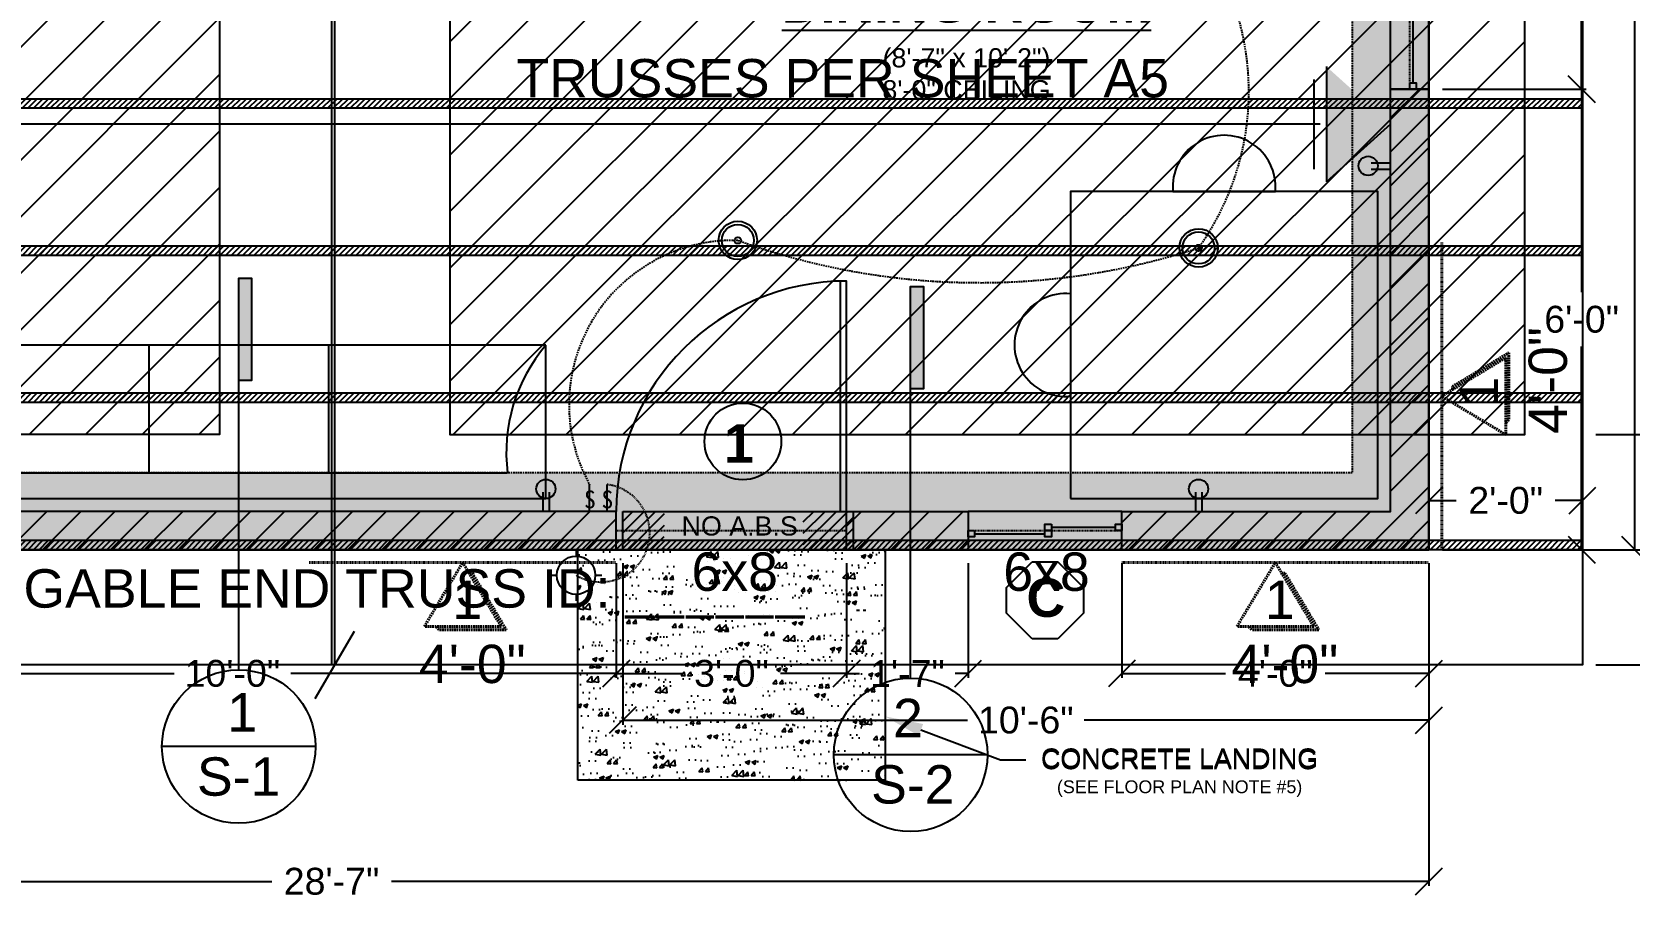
# Model space of a CAD drawing. Header units: inches. Extents: x -350 to 3672, y -1325 to 3943.
# Drawn here: x 132.4 to 382, y -122.1 to 13.4 of the extents above; entities that cross this region are included whole.
import ezdxf
from ezdxf import colors
from ezdxf.entities.mleader import LeaderData, LeaderLine
from ezdxf.math import Vec2, Vec3

# ---------------------------------------------------------------- set-up
doc = ezdxf.new("R2010")
doc.units = ezdxf.units.IN
doc.header["$MEASUREMENT"] = 0
doc.linetypes.add('ACAD_ISO09W100', pattern=[45, 24, -3, 6, -3, 6, -3])
doc.linetypes.add('DASHED2', pattern=[0.375, 0.25, -0.125])
for name, color, linetype in [('Electrical - Components', 40, 'Continuous'), ('F.P. - Dim & Labels', 7, 'Continuous'), ('F.P. - Doors & Window Labels', 1, 'Continuous'), ('F.P. - Doors & Windows', 1, 'Continuous'), ('F.P. Room Labels', 7, 'Continuous'), ('Floor Plan', 4, 'Continuous'), ('Foundation Outline', 9, 'DASHED2'), ('Foundaton - Dim & Labels', 9, 'Continuous'), ('Presentation', 7, 'Continuous'), ('Roof Framing - Dim & Labels', 7, 'Continuous'), ('Roof Overhang', 7, 'DASHED2'), ('Roof Plan', 7, 'Continuous'), ('Trusses', 7, 'Continuous')]:
    doc.layers.add(name, color=color, linetype=linetype)
doc.layers.add('Furniture', color=2, linetype='Continuous', transparency=0.7)
doc.layers.add('SHEAR WALLS', color=7, linetype='DASHED2', lineweight=40)
doc.styles.get("Standard").update_dxf_attribs({"font": 'arial.ttf'})
doc.dimstyles.get("Standard").update_dxf_attribs({"dimscale": 0.7, "dimtxt": 6, "dimasz": 6, "dimexe": 1, "dimexo": 3, "dimgap": 3, "dimtad": 0, "dimtih": 1, "dimtoh": 1, "dimdec": 4, "dimzin": 1, "dimdsep": 46, "dimlunit": 4, "dimtxsty": 'Standard', "dimblk": 'OBLIQUE', "dimcen": 0.09, "dimadec": 0, "dimazin": 0, "dimtfac": 1, "dimtdec": 4, "dimtofl": 0, "dimtmove": 0, "dimatfit": 3, "dimfxl": 1, "dimtolj": 1, "dimtzin": 0, "dimarcsym": 0})

# ---------------------------------------------------------------- blocks, each defined once
blk = doc.blocks.new('_Oblique')
at = {"color": 0, "linetype": 'ByBlock', "lineweight": -2}
blk.add_line((-0.5, -0.5), (0.5, 0.5), dxfattribs=at)
blk = doc.blocks.new('*D21')
at = {"layer": 'Defpoints', "color": 0, "transparency": 16777216}
for p in [(103.7, -67.5), (223.7, -67.5), (223.7, -86.85)]:
    blk.add_point(p, dxfattribs=at)
at = {"layer": 'F.P. - Dim & Labels', "color": 0, "lineweight": -2, "transparency": 16777216}
for p, q in [((103.7, -69.6), (103.7, -87.55)), ((223.7, -69.6), (223.7, -87.55)), ((103.7, -86.85), (154.58, -86.85)), ((223.7, -86.85), (172.82, -86.85))]:
    blk.add_line(p, q, dxfattribs=at)
at = {"layer": 'F.P. - Dim & Labels', "color": 0, "lineweight": -2, "transparency": 16777216, "xscale": 4.199999999999999, "yscale": 4.199999999999999, "zscale": 4.199999999999999, "rotation": 180}
blk.add_blockref('_Oblique', (103.7, -86.85), dxfattribs=at)
at = {"layer": 'F.P. - Dim & Labels', "color": 0, "lineweight": -2, "transparency": 16777216, "xscale": 4.199999999999999, "yscale": 4.199999999999999, "zscale": 4.199999999999999}
blk.add_blockref('_Oblique', (223.7, -86.85), dxfattribs=at)
at = {"layer": 'F.P. - Dim & Labels', "color": 0, "transparency": 16777216, "insert": (163.7, -86.85), "char_height": 4.2, "attachment_point": 5}
blk.add_mtext('\\A1;10\'-0"', dxfattribs=at)
blk = doc.blocks.new('*D22')
at = {"layer": 'Defpoints', "color": 0, "transparency": 16777216}
for p in [(223.7, -67.5), (259.7, -67.5), (259.7, -86.85)]:
    blk.add_point(p, dxfattribs=at)
at = {"layer": 'F.P. - Dim & Labels', "color": 0, "lineweight": -2, "transparency": 16777216}
for p, q in [((223.7, -69.6), (223.7, -87.55)), ((259.7, -69.6), (259.7, -87.55)), ((223.7, -86.85), (234.02, -86.85)), ((259.7, -86.85), (249.38, -86.85))]:
    blk.add_line(p, q, dxfattribs=at)
at = {"layer": 'F.P. - Dim & Labels', "color": 0, "lineweight": -2, "transparency": 16777216, "xscale": 4.199999999999999, "yscale": 4.199999999999999, "zscale": 4.199999999999999, "rotation": 180}
blk.add_blockref('_Oblique', (223.7, -86.85), dxfattribs=at)
at = {"layer": 'F.P. - Dim & Labels', "color": 0, "lineweight": -2, "transparency": 16777216, "xscale": 4.199999999999999, "yscale": 4.199999999999999, "zscale": 4.199999999999999}
blk.add_blockref('_Oblique', (259.7, -86.85), dxfattribs=at)
at = {"layer": 'F.P. - Dim & Labels', "color": 0, "transparency": 16777216, "insert": (241.7, -86.85), "char_height": 4.2, "attachment_point": 5}
blk.add_mtext('\\A1;3\'-0"', dxfattribs=at)
blk = doc.blocks.new('*D23')
at = {"layer": 'Defpoints', "color": 0, "transparency": 16777216}
for p in [(259.7, -67.5), (278.7, -67.5), (278.7, -86.85)]:
    blk.add_point(p, dxfattribs=at)
at = {"layer": 'F.P. - Dim & Labels', "color": 0, "lineweight": -2, "transparency": 16777216}
for p, q in [((259.7, -69.6), (259.7, -87.55)), ((278.7, -69.6), (278.7, -87.55)), ((259.7, -86.85), (261.71, -86.85)), ((278.7, -86.85), (276.68, -86.85))]:
    blk.add_line(p, q, dxfattribs=at)
at = {"layer": 'F.P. - Dim & Labels', "color": 0, "lineweight": -2, "transparency": 16777216, "xscale": 4.199999999999999, "yscale": 4.199999999999999, "zscale": 4.199999999999999, "rotation": 180}
blk.add_blockref('_Oblique', (259.7, -86.85), dxfattribs=at)
at = {"layer": 'F.P. - Dim & Labels', "color": 0, "lineweight": -2, "transparency": 16777216, "xscale": 4.199999999999999, "yscale": 4.199999999999999, "zscale": 4.199999999999999}
blk.add_blockref('_Oblique', (278.7, -86.85), dxfattribs=at)
at = {"layer": 'F.P. - Dim & Labels', "color": 0, "transparency": 16777216, "insert": (269.2, -86.85), "char_height": 4.2, "attachment_point": 5}
blk.add_mtext('\\A1;1\'-7"', dxfattribs=at)
blk = doc.blocks.new('*D24')
at = {"layer": 'Defpoints', "color": 0, "transparency": 16777216}
for p in [(302.7, -67.5), (350.7, -67.5), (350.7, -86.85)]:
    blk.add_point(p, dxfattribs=at)
at = {"layer": 'F.P. - Dim & Labels', "color": 0, "lineweight": -2, "transparency": 16777216}
for p, q in [((302.7, -69.6), (302.7, -87.55)), ((350.7, -69.6), (350.7, -87.55)), ((302.7, -86.85), (318.93, -86.85)), ((350.7, -86.85), (334.47, -86.85))]:
    blk.add_line(p, q, dxfattribs=at)
at = {"layer": 'F.P. - Dim & Labels', "color": 0, "lineweight": -2, "transparency": 16777216, "xscale": 4.199999999999999, "yscale": 4.199999999999999, "zscale": 4.199999999999999, "rotation": 180}
blk.add_blockref('_Oblique', (302.7, -86.85), dxfattribs=at)
at = {"layer": 'F.P. - Dim & Labels', "color": 0, "lineweight": -2, "transparency": 16777216, "xscale": 4.199999999999999, "yscale": 4.199999999999999, "zscale": 4.199999999999999}
blk.add_blockref('_Oblique', (350.7, -86.85), dxfattribs=at)
at = {"layer": 'F.P. - Dim & Labels', "color": 0, "transparency": 16777216, "insert": (326.7, -86.85), "char_height": 4.2, "attachment_point": 5}
blk.add_mtext('\\A1;4\'-0"', dxfattribs=at)
blk = doc.blocks.new('*D27')
at = {"layer": 'Defpoints', "color": 0, "transparency": 16777216}
for p in [(350.7, 52.5), (350.7, 4.5), (374.57, 4.5)]:
    blk.add_point(p, dxfattribs=at)
at = {"layer": 'F.P. - Dim & Labels', "color": 0, "lineweight": -2, "transparency": 16777216}
for p, q in [((352.8, 52.5), (375.27, 52.5)), ((374.57, 52.5), (374.57, 32.74)), ((374.57, 4.5), (374.57, 24.26)), ((352.8, 4.5), (375.27, 4.5))]:
    blk.add_line(p, q, dxfattribs=at)
at = {"layer": 'F.P. - Dim & Labels', "color": 0, "lineweight": -2, "transparency": 16777216, "xscale": 4.199999999999999, "yscale": 4.199999999999999, "zscale": 4.199999999999999}
for p, rotation in [((374.57, 52.5), 90), ((374.57, 4.5), 270)]:
    blk.add_blockref('_Oblique', p, dxfattribs=dict(at, rotation=rotation))
at = {"layer": 'F.P. - Dim & Labels', "color": 0, "transparency": 16777216, "insert": (374.57, 28.5), "char_height": 4.2, "attachment_point": 5}
blk.add_mtext('\\A1;4\'-0"', dxfattribs=at)
blk = doc.blocks.new('*D28')
at = {"layer": 'Defpoints', "color": 0, "transparency": 16777216}
for p in [(350.7, 4.5), (350.7, -67.5), (374.57, -67.5)]:
    blk.add_point(p, dxfattribs=at)
at = {"layer": 'F.P. - Dim & Labels', "color": 0, "lineweight": -2, "transparency": 16777216}
for p, q in [((352.8, 4.5), (375.27, 4.5)), ((374.57, 4.5), (374.57, -27.26)), ((374.57, -67.5), (374.57, -35.74)), ((352.8, -67.5), (375.27, -67.5))]:
    blk.add_line(p, q, dxfattribs=at)
at = {"layer": 'F.P. - Dim & Labels', "color": 0, "lineweight": -2, "transparency": 16777216, "xscale": 4.199999999999999, "yscale": 4.199999999999999, "zscale": 4.199999999999999}
for p, rotation in [((374.57, 4.5), 90), ((374.57, -67.5), 270)]:
    blk.add_blockref('_Oblique', p, dxfattribs=dict(at, rotation=rotation))
at = {"layer": 'F.P. - Dim & Labels', "color": 0, "transparency": 16777216, "insert": (374.57, -31.5), "char_height": 4.2, "attachment_point": 5}
blk.add_mtext('\\A1;6\'-0"', dxfattribs=at)
blk = doc.blocks.new('*D32')
at = {"layer": 'Defpoints', "color": 0, "transparency": 16777216}
for p in [(350.7, -46.79), (374.7, -46.79), (374.7, -59.81)]:
    blk.add_point(p, dxfattribs=at)
at = {"layer": 'Roof Plan', "color": 0, "lineweight": -2, "transparency": 16777216}
for p, q in [((350.7, -48.89), (350.7, -60.51)), ((374.7, -48.89), (374.7, -60.51)), ((350.7, -59.81), (354.98, -59.81)), ((374.7, -59.81), (370.42, -59.81))]:
    blk.add_line(p, q, dxfattribs=at)
at = {"layer": 'Roof Plan', "color": 0, "lineweight": -2, "transparency": 16777216, "xscale": 4.199999999999999, "yscale": 4.199999999999999, "zscale": 4.199999999999999, "rotation": 180}
blk.add_blockref('_Oblique', (350.7, -59.81), dxfattribs=at)
at = {"layer": 'Roof Plan', "color": 0, "lineweight": -2, "transparency": 16777216, "xscale": 4.199999999999999, "yscale": 4.199999999999999, "zscale": 4.199999999999999}
blk.add_blockref('_Oblique', (374.7, -59.81), dxfattribs=at)
at = {"layer": 'Roof Plan', "color": 0, "transparency": 16777216, "insert": (362.7, -59.81), "char_height": 4.2, "attachment_point": 5}
blk.add_mtext('\\A1;2\'-0"', dxfattribs=at)
blk = doc.blocks.new('*D36')
at = {"layer": 'Defpoints', "color": 0, "transparency": 16777216}
for p in [(350.7, 184.5), (350.7, -67.5), (397.64, -67.5)]:
    blk.add_point(p, dxfattribs=at)
at = {"layer": 'F.P. - Dim & Labels', "color": 0, "lineweight": -2, "transparency": 16777216}
for p, q in [((352.8, 184.5), (398.34, 184.5)), ((397.64, 184.5), (397.64, 62.74)), ((397.64, -67.5), (397.64, 54.26)), ((352.8, -67.5), (398.34, -67.5))]:
    blk.add_line(p, q, dxfattribs=at)
at = {"layer": 'F.P. - Dim & Labels', "color": 0, "lineweight": -2, "transparency": 16777216, "xscale": 4.199999999999999, "yscale": 4.199999999999999, "zscale": 4.199999999999999}
for p, rotation in [((397.64, 184.5), 90), ((397.64, -67.5), 270)]:
    blk.add_blockref('_Oblique', p, dxfattribs=dict(at, rotation=rotation))
at = {"layer": 'F.P. - Dim & Labels', "color": 0, "transparency": 16777216, "insert": (397.64, 58.5), "char_height": 4.2, "attachment_point": 5}
blk.add_mtext('\\A1;21\'-0"', dxfattribs=at)
blk = doc.blocks.new('*D42')
at = {"layer": 'Defpoints', "color": 0, "transparency": 16777216}
for p in [(374.7, -49.5), (402.89, -49.5), (374.7, -85.5)]:
    blk.add_point(p, dxfattribs=at)
at = {"layer": 'Roof Plan', "color": 0, "lineweight": -2, "transparency": 16777216}
for p, q in [((376.8, -49.5), (403.59, -49.5)), ((402.89, -85.5), (402.89, -49.5)), ((376.8, -85.5), (403.59, -85.5))]:
    blk.add_line(p, q, dxfattribs=at)
at = {"layer": 'Roof Plan', "color": 0, "lineweight": -2, "transparency": 16777216, "xscale": 4.199999999999999, "yscale": 4.199999999999999, "zscale": 4.199999999999999}
for p, rotation in [((402.89, -49.5), 90), ((402.89, -85.5), 270)]:
    blk.add_blockref('_Oblique', p, dxfattribs=dict(at, rotation=rotation))
at = {"layer": 'Roof Plan', "color": 0, "transparency": 16777216, "insert": (409.27, -67.97), "char_height": 4.2, "attachment_point": 5}
blk.add_mtext('\\A1;4', dxfattribs=at)
blk = doc.blocks.new('*D53')
at = {"layer": 'Defpoints', "color": 0, "transparency": 16777216}
for p in [(224.7, -67.5), (350.7, -67.5), (224.7, -94.15)]:
    blk.add_point(p, dxfattribs=at)
at = {"layer": 'Foundaton - Dim & Labels', "color": 0, "lineweight": -2, "transparency": 16777216}
for p, q in [((224.7, -69.6), (224.7, -94.85)), ((350.7, -69.6), (350.7, -94.85)), ((224.7, -94.15), (278.58, -94.15)), ((350.7, -94.15), (296.82, -94.15))]:
    blk.add_line(p, q, dxfattribs=at)
at = {"layer": 'Foundaton - Dim & Labels', "color": 0, "lineweight": -2, "transparency": 16777216, "xscale": 4.199999999999999, "yscale": 4.199999999999999, "zscale": 4.199999999999999, "rotation": 180}
blk.add_blockref('_Oblique', (224.7, -94.15), dxfattribs=at)
at = {"layer": 'Foundaton - Dim & Labels', "color": 0, "lineweight": -2, "transparency": 16777216, "xscale": 4.199999999999999, "yscale": 4.199999999999999, "zscale": 4.199999999999999}
blk.add_blockref('_Oblique', (350.7, -94.15), dxfattribs=at)
at = {"layer": 'Foundaton - Dim & Labels', "color": 0, "transparency": 16777216, "insert": (287.7, -94.15), "char_height": 4.2, "attachment_point": 5}
blk.add_mtext('\\A1;10\'-6"', dxfattribs=at)
blk = doc.blocks.new('*D54')
at = {"layer": 'Defpoints', "color": 0, "transparency": 16777216}
for p in [(350.7, 184.5), (350.7, -67.5), (382.89, -67.5)]:
    blk.add_point(p, dxfattribs=at)
at = {"layer": 'Foundaton - Dim & Labels', "color": 0, "lineweight": -2, "transparency": 16777216}
for p, q in [((352.8, 184.5), (383.59, 184.5)), ((382.89, 184.5), (382.89, 62.74)), ((382.89, -67.5), (382.89, 54.26)), ((352.8, -67.5), (383.59, -67.5))]:
    blk.add_line(p, q, dxfattribs=at)
at = {"layer": 'Foundaton - Dim & Labels', "color": 0, "lineweight": -2, "transparency": 16777216, "xscale": 4.199999999999999, "yscale": 4.199999999999999, "zscale": 4.199999999999999}
for p, rotation in [((382.89, 184.5), 90), ((382.89, -67.5), 270)]:
    blk.add_blockref('_Oblique', p, dxfattribs=dict(at, rotation=rotation))
at = {"layer": 'Foundaton - Dim & Labels', "color": 0, "transparency": 16777216, "insert": (382.89, 58.5), "char_height": 4.2, "attachment_point": 5}
blk.add_mtext('\\A1;21\'-0"', dxfattribs=at)
blk = doc.blocks.new('*D55')
at = {"layer": 'Defpoints', "color": 0, "transparency": 16777216}
for p in [(7.7, -67.5), (350.7, -67.5), (350.7, -119.35)]:
    blk.add_point(p, dxfattribs=at)
at = {"layer": 'Foundaton - Dim & Labels', "color": 0, "lineweight": -2, "transparency": 16777216}
for p, q in [((7.7, -69.6), (7.7, -120.05)), ((350.7, -69.6), (350.7, -120.05)), ((7.7, -119.35), (169.85, -119.35)), ((350.7, -119.35), (188.55, -119.35))]:
    blk.add_line(p, q, dxfattribs=at)
at = {"layer": 'Foundaton - Dim & Labels', "color": 0, "lineweight": -2, "transparency": 16777216, "xscale": 4.199999999999999, "yscale": 4.199999999999999, "zscale": 4.199999999999999, "rotation": 180}
blk.add_blockref('_Oblique', (7.7, -119.35), dxfattribs=at)
at = {"layer": 'Foundaton - Dim & Labels', "color": 0, "lineweight": -2, "transparency": 16777216, "xscale": 4.199999999999999, "yscale": 4.199999999999999, "zscale": 4.199999999999999}
blk.add_blockref('_Oblique', (350.7, -119.35), dxfattribs=at)
at = {"layer": 'Foundaton - Dim & Labels', "color": 0, "transparency": 16777216, "insert": (179.2, -119.35), "char_height": 4.2, "attachment_point": 5}
blk.add_mtext('\\A1;28\'-7"', dxfattribs=at)
blk = doc.blocks.new('*D86')
at = {"layer": 'Defpoints', "color": 0, "transparency": 16777216}
for p in [(350.7, 184.5), (350.7, -67.5), (397.64, -67.5)]:
    blk.add_point(p, dxfattribs=at)
at = {"layer": 'Presentation', "color": 0, "lineweight": -2, "transparency": 16777216}
for p, q in [((352.8, 184.5), (398.34, 184.5)), ((397.64, 184.5), (397.64, 62.74)), ((397.64, -67.5), (397.64, 54.26)), ((352.8, -67.5), (398.34, -67.5))]:
    blk.add_line(p, q, dxfattribs=at)
at = {"layer": 'Presentation', "color": 0, "lineweight": -2, "transparency": 16777216, "xscale": 4.199999999999999, "yscale": 4.199999999999999, "zscale": 4.199999999999999}
for p, rotation in [((397.64, 184.5), 90), ((397.64, -67.5), 270)]:
    blk.add_blockref('_Oblique', p, dxfattribs=dict(at, rotation=rotation))
at = {"layer": 'Presentation', "color": 0, "transparency": 16777216, "insert": (397.64, 58.5), "char_height": 4.2, "attachment_point": 5}
blk.add_mtext('\\A1;21\'-0"', dxfattribs=at)

msp = doc.modelspace()

# ---------------------------------------------------------------- hatches: boundary and pattern name
at = {"layer": 'F.P. - Dim & Labels', "transparency": 33554559}
h = msp.add_hatch(dxfattribs=at)
h.set_pattern_fill('AR-CONC', color=256)
h.paths.add_polyline_path([(265.69927, -67.50052), (217.69927, -67.50052), (217.69927, -103.50052), (265.69927, -103.50052)])
h.paths.add_polyline_path([(234.82198, -91.20402), (248.6052, -91.20402), (248.6052, -82.54904), (234.82198, -82.54904)], flags=24)
h.paths.add_polyline_path([(262.12574, -91.24127), (275.90895, -91.24127), (275.90895, -82.58629), (262.12574, -82.58629)], flags=9)
at = {"layer": 'Floor Plan', "transparency": 33554508}
h = msp.add_hatch(dxfattribs=at)
h.set_pattern_fill('ANSI31', color=256, scale=30)
h.paths.add_polyline_path([(13.69927, 178.49948), (135.69927, 178.49948), (139.69927, 178.49948), (157.69927, 178.49948), (157.69927, 184.49948), (7.69927, 184.49948), (7.69927, 40.49948), (13.69927, 40.49948)])
h.paths.add_polyline_path([(308.56189, 184.49948), (307.06189, 184.49948), (193.69927, 184.49948), (193.69927, 178.49948), (211.69927, 178.49948), (217.69927, 178.49948), (306.67991, 178.49948)])
h.paths.add_polyline_path([(350.69927, 184.49948), (309.56189, 184.49948), (307.67991, 178.49948), (344.69927, 178.49948), (344.69927, 136.49948), (350.69927, 136.49948)])
h.paths.add_polyline_path([(13.69927, -7.50052), (7.69927, -7.50052), (7.69927, -67.50052), (55.69927, -67.50052), (55.69927, -61.50052), (13.69927, -61.50052)])
h.paths.add_polyline_path([(223.69927, -61.50052), (103.69927, -61.50052), (103.69927, -67.50052), (223.69927, -67.50052)])
h.paths.add_polyline_path([(278.69927, -61.50052), (259.69927, -61.50052), (259.69927, -67.50052), (278.69927, -67.50052)])
h.paths.add_polyline_path([(350.69927, 4.49948), (344.69927, 4.49948), (344.69927, -61.50052), (302.69927, -61.50052), (302.69927, -67.50052), (350.69927, -67.50052)])
h.paths.add_polyline_path([(350.69927, 100.49948), (344.69927, 100.49948), (344.69927, 52.49948), (350.69927, 52.49948)])
h.paths.add_polyline_path([(345.71851, 74.91336), (345.71851, 80.19998), (342.06719, 80.19998), (342.06719, 74.91336)], flags=9)
at = {"layer": 'Foundation Outline', "transparency": 33554534}
h = msp.add_hatch(dxfattribs=at)
h.set_pattern_fill('AR-CONC', color=256)
h.paths.add_polyline_path([(7.69927, 184.49948), (7.69927, -67.50052), (350.69927, -67.50052), (350.69927, 184.49948)])
h.paths.add_polyline_path([(338.69927, 172.49948), (338.69927, -55.50052), (19.69927, -55.50052), (19.69927, 172.49948)], flags=16)
at = {"layer": 'Foundaton - Dim & Labels', "transparency": 33554559}
h = msp.add_hatch(color=256, dxfattribs=at)
h.dxf.hatch_style = 1
h.paths.add_polyline_path([(166.69927, -25.04552), (164.69927, -25.04552), (164.69927, -41.04552), (166.69927, -41.04552), (166.69927, -35.04552)])
at = {"layer": 'Foundaton - Dim & Labels', "transparency": 33554508}
h = msp.add_hatch(dxfattribs=at)
h.set_pattern_fill('ANSI31', color=256, scale=10)
h.set_pattern_definition([(45, (-42, 13.1634), (-0.8838835, 0.8838835), [])])
h.paths.add_polyline_path([(224.69927, -67.50052), (260.69927, -67.50052), (260.69927, -61.50052), (224.69927, -61.50052)])
h.paths.add_polyline_path([(231.18363, -67.50052), (252.90774, -67.50052), (252.89855, -61.50052), (231.22548, -61.50052)], flags=17)
at = {"layer": 'Presentation', "transparency": 33554559}
h = msp.add_hatch(dxfattribs=at)
h.set_pattern_fill('AR-CONC', color=256)
h.set_pattern_definition([(50, (-1, 0), (7.1726, -0.62752), [0.75, -8.25]), (355, (-1, 0), (-1.38751, 7.52192), [0.6, -6.6]), (100.4514, (-0.402, -0.052), (5.78509, 6.8944), [0.6374, -7.01142]), (46.1842, (-1, 2), (10.6724, -1.6552), [1.125, -12.375]), (96.6356, (-0.111, 1.862), (9.34662, 9.7412), [0.9561, -10.51714]), (351.184, (-1, 2), (9.3466, 9.7412), [0.9, -9.9]), (21, (0, 1.5), (5.96907, -4.02619), [0.75, -8.25]), (326, (0, 1.5), (2.43315, 7.2515), [0.6, -6.6]), (71.4514, (0.4974, 1.1645), (8.40222, 3.22531), [0.6374, -7.01142]), (37.5, (-1, 0), (0.121599, 3.328939), [0, -6.52, 0, -6.7, 0, -6.625]), (7.5, (-1, 0), (2.630695, 3.944117), [0, -3.82, 0, -6.37, 0, -2.525]), (327.5, (-3.23, 0), (5.338224, -0.225549), [0, -2.5, 0, -7.8, 0, -10.35]), (317.5, (-4.23, 0), (5.83186, 1.00105), [0, -3.25, 0, -5.18, 0, -7.35])])
h.paths.add_polyline_path([(265.69927, -67.50052), (217.69927, -67.50052), (217.69927, -103.50052), (265.69927, -103.50052)])
at = {"layer": 'Roof Framing - Dim & Labels', "transparency": 33554636}
h = msp.add_hatch(color=256, dxfattribs=at)
h.dxf.hatch_style = 1
h.paths.add_polyline_path([(334.69927, -9.99053), (344.69927, -0.99053), (334.69927, 8.00947)])
at = {"layer": 'Roof Framing - Dim & Labels', "transparency": 33554559}
h = msp.add_hatch(color=256, dxfattribs=at)
h.dxf.hatch_style = 1
h.paths.add_polyline_path([(271.69927, -26.33812), (269.69927, -26.33812), (269.69927, -42.33812), (271.69927, -42.33812), (271.69927, -36.33812)])
at = {"layer": 'Roof Plan', "transparency": 33554508}
h = msp.add_hatch(dxfattribs=at)
h.set_pattern_fill('ANSI31', color=256, scale=50)
h.set_pattern_definition([(45, (-457.549, -303.0996), (-4.419417, 4.419417), [])])
h.paths.add_polyline_path([(161.69927, 166.49948), (-6.30073, 166.49948), (-6.30073, -49.50052), (161.69927, -49.50052)])
h.paths.add_polyline_path([(126.66531, 120.02196), (126.66531, 46.33469), (28.73322, 46.33469), (28.73322, 120.02196)], flags=16)
h = msp.add_hatch(dxfattribs=at)
h.set_pattern_fill('ANSI31', color=256, scale=50)
h.set_pattern_definition([(45, (-350.9465, -50.641), (-4.419417, 4.419417), [])])
h.paths.add_polyline_path([(365.69927, 166.49948), (197.69927, 166.49948), (197.69927, -49.50052), (365.69927, -49.50052)])
h.paths.add_polyline_path([(328.00369, 120.46252), (328.00369, 46.77525), (230.0716, 46.77525), (230.0716, 120.46252)], flags=16)
at = {"layer": 'SHEAR WALLS', "transparency": 33554559}
h = msp.add_hatch(color=256, dxfattribs=at)
h.dxf.hatch_style = 1
h.paths.add_polyline_path([(354.37534, -41.99488), (354.37534, -42.49488), (362.69927, -37.50052), (362.69927, -47.7128), (363.19927, -47.2128), (363.19927, -36.70052)])
h = msp.add_hatch(color=256, dxfattribs=at)
h.dxf.hatch_style = 1
h.paths.add_polyline_path([(201.20491, -71.17659), (200.70491, -71.17659), (205.69927, -79.50052), (195.487, -79.50052), (195.987, -80.00052), (206.49927, -80.00052)])
h = msp.add_hatch(color=256, dxfattribs=at)
h.dxf.hatch_style = 1
h.paths.add_polyline_path([(328.20491, -71.17659), (327.70491, -71.17659), (332.69927, -79.50052), (322.487, -79.50052), (322.987, -80.00052), (333.49927, -80.00052)])
at = {"layer": 'Trusses', "transparency": 33554636}
h = msp.add_hatch(dxfattribs=at)
h.set_pattern_fill('ANSI31', color=256, scale=5)
h.set_pattern_definition([(45, (0, -1343.78587), (-0.44194174, 0.44194174), [])])
h.paths.add_polyline_path([(374.69927, 2.99948), (-16.30073, 2.99948), (-16.30073, 2.24948), (-16.30073, 1.49948), (374.69927, 1.49948)])
h = msp.add_hatch(dxfattribs=at)
h.set_pattern_fill('ANSI31', color=256, scale=5)
h.set_pattern_definition([(45, (0, -1366.78587), (-0.44194174, 0.44194174), [])])
h.paths.add_polyline_path([(374.69927, -20.00052), (-16.30073, -20.00052), (-16.30073, -20.75052), (-16.30073, -21.50052), (374.69927, -21.50052)])
h = msp.add_hatch(dxfattribs=at)
h.set_pattern_fill('ANSI31', color=256, scale=5)
h.set_pattern_definition([(45, (0, -1389.78587), (-0.44194174, 0.44194174), [])])
h.paths.add_polyline_path([(374.69927, -43.00052), (-16.30073, -43.00052), (-16.30073, -43.75052), (-16.30073, -44.50052), (374.69927, -44.50052)])
h = msp.add_hatch(dxfattribs=at)
h.set_pattern_fill('ANSI31', color=256, scale=5)
h.set_pattern_definition([(45, (0, -1412.78587), (-0.44194174, 0.44194174), [])])
h.paths.add_polyline_path([(374.69927, -66.00052), (-16.30073, -66.00052), (-16.30073, -66.75052), (-16.30073, -67.50052), (374.69927, -67.50052)])

# ---------------------------------------------------------------- linework, layer by layer
at = {"layer": 'Electrical - Components'}
for p, q in [((341.69927, -7.00052), (344.69927, -7.00052)), ((341.69927, -8.00052), (344.69927, -8.00052)), ((219.52584, -61.50052), (219.52584, -57.30052)), ((222.25346, -61.50052), (222.25346, -57.30052)), ((212.19927, -58.50052), (212.19927, -61.50052)), ((213.19927, -58.50052), (213.19927, -61.50052)), ((314.19927, -58.50052), (314.19927, -61.50052)), ((315.19927, -58.50052), (315.19927, -61.50052)), ((217.41964, -67.50052), (217.41964, -68.50052)), ((213.41964, -71.50052), (214.41964, -71.50052)), ((220.41964, -71.50052), (221.41964, -71.50052)), ((217.41964, -74.50052), (217.41964, -75.50052))]:
    msp.add_line(p, q, dxfattribs=at)
for centre, radius in [((341.19927, -7.50052), 1.5), ((242.69927, -19.15105), 3), ((242.69927, -19.15105), 2.5), ((314.69927, -20.32796), 3), ((242.69927, -19.15105), 0.5), ((314.69927, -20.32796), 2.5), ((314.69927, -20.32796), 0.5), ((212.69927, -58.00052), 1.5), ((314.69927, -58.00052), 1.5), ((217.41964, -71.50052), 3)]:
    msp.add_circle(centre, radius, dxfattribs=at)
at = {"layer": 'Electrical - Components', "linetype": 'DASHED2'}
for centre, radius, start, end in [((280.72336, 4.08576), 41.83769, 324.3005008, 35.6994992), ((242.01395, -44.8477), 25.70579, 88.4723175, 208.9755505), ((280.41432, 85.1822), 110.94076, 250.1257646, 288.0012845)]:
    msp.add_arc(centre, radius, start, end, dxfattribs=at)
at = {"layer": 'Electrical - Components', "linetype": 'DASHED2', "ltscale": 0.5}
msp.add_arc((221.28281, -64.89285), 7.65412, 239.6873349, 82.7144995, dxfattribs=at)
at = {"layer": 'F.P. - Dim & Labels'}
msp.add_line((223.69927, -67.50052), (259.69927, -67.50052), dxfattribs=at)
msp.add_lwpolyline([(217.69927, -103.50052), (217.69927, -67.50052), (265.69927, -67.50052), (265.69927, -103.50052)], close=True, dxfattribs=at)
at = {"layer": 'F.P. - Doors & Window Labels'}
for p, q in [((288.69927, -69.41134), (292.69927, -69.41134)), ((292.69927, -69.41134), (296.69927, -73.41134)), ((284.69927, -77.41134), (284.69927, -73.41134)), ((296.69927, -73.41134), (296.69927, -77.41134)), ((292.69927, -81.41134), (288.69927, -81.41134))]:
    msp.add_line(p, q, dxfattribs=at)
for points in [[(284.69927, -73.41134), (288.69927, -69.41134)], [(288.69927, -81.41134), (284.69927, -77.41134)], [(296.69927, -77.41134), (292.69927, -81.41134)]]:
    msp.add_lwpolyline(points, dxfattribs=at)
msp.add_circle((243.4837, -50.57112), 6, dxfattribs=at)
at = {"layer": 'F.P. - Doors & Windows'}
for p, q in [((348.19927, 28.49948), (348.19927, 5.49948)), ((291.69927, -64.00052), (301.69927, -64.00052)), ((279.69927, -65.00052), (290.69927, -65.00052))]:
    msp.add_line(p, q, dxfattribs=at)
for points in [[(350.69927, 52.49948), (350.69927, 4.49948), (344.69927, 4.49948), (344.69927, 52.49948)], [(347.69927, 5.49948), (348.69927, 5.49948), (348.69927, 4.49948), (347.69927, 4.49948)], [(259.69927, -61.50052), (259.69927, -25.50052), (258.69927, -25.50052), (258.69927, -61.50052)], [(279.69927, -64.50052), (279.69927, -65.50052), (278.69927, -65.50052), (278.69927, -64.50052)], [(291.69927, -63.50052), (291.69927, -64.50052), (290.69927, -64.50052), (290.69927, -63.50052)], [(291.69927, -64.50052), (291.69927, -65.50052), (290.69927, -65.50052), (290.69927, -64.50052)], [(302.69927, -63.50052), (302.69927, -64.50052), (301.69927, -64.50052), (301.69927, -63.50052)]]:
    msp.add_lwpolyline(points, close=True, dxfattribs=at)
msp.add_lwpolyline([(302.69927, -61.50052), (278.69927, -61.50052), (278.69927, -67.50052), (302.69927, -67.50052), (302.69927, -61.50052)], dxfattribs=at)
msp.add_arc((259.69927, -61.50052), 36, 90, 180, dxfattribs=at)
at = {"layer": 'Floor Plan'}
for points in [[(350.69927, 4.49948), (350.69927, -67.50052), (302.69927, -67.50052), (302.69927, -61.50052), (344.69927, -61.50052), (344.69927, 4.49948), (350.69927, 4.49948)], [(259.69927, -61.50052), (278.69927, -61.50052), (278.69927, -67.50052), (259.69927, -67.50052), (259.69927, -61.50052)]]:
    msp.add_lwpolyline(points, dxfattribs=at)
msp.add_lwpolyline([(103.69927, -67.50052), (223.69927, -67.50052), (223.69927, -61.50052), (103.69927, -61.50052)], close=True, dxfattribs=at)
at = {"layer": 'Foundation Outline', "linetype": 'Continuous', "lineweight": 25}
msp.add_lwpolyline([(7.69927, 184.49948), (7.69927, -67.50052), (350.69927, -67.50052), (350.69927, 184.49948), (7.69927, 184.49948)], dxfattribs=at)
at = {"layer": 'Foundation Outline'}
msp.add_lwpolyline([(19.69927, 172.49948), (338.69927, 172.49948), (338.69927, -55.50052), (19.69927, -55.50052)], close=True, dxfattribs=at)
at = {"layer": 'Foundaton - Dim & Labels'}
for p, q in [((164.69927, -86.26675), (164.69927, -74.65187)), ((176.69927, -98.26675), (152.69927, -98.26675))]:
    msp.add_line(p, q, dxfattribs=at)
for points in [[(164.69927, -74.65187), (164.69927, -25.04552), (166.69927, -25.04552), (166.69927, -35.04552), (166.69927, -41.04552), (164.69927, -41.04552)], [(224.69927, -61.50052), (260.69927, -61.50052), (260.69927, -67.50052), (224.69927, -67.50052), (224.69927, -61.50052)]]:
    msp.add_lwpolyline(points, dxfattribs=at)
msp.add_circle((164.69927, -98.26675), 12, dxfattribs=at)
at = {"layer": 'Furniture'}
for p, q in [((310.69927, -11.50052), (326.69927, -11.50052)), ((212.69927, -35.50052), (116.69927, -35.50052)), ((150.69927, -55.50052), (150.69927, -35.50052)), ((178.69927, -35.50052), (178.69927, -55.50052)), ((212.69927, -59.50052), (212.69927, -35.50052)), ((116.69927, -59.50052), (212.69927, -59.50052))]:
    msp.add_line(p, q, dxfattribs=at)
msp.add_lwpolyline([(294.69927, -59.50052), (342.69927, -59.50052), (342.69927, -11.50052), (294.69927, -11.50052)], close=True, dxfattribs=at)
msp.add_lwpolyline([(122.69927, -55.50052), (206.69927, -55.50052)], dxfattribs=at)
for centre, radius, start, end in [((318.69927, -10.75655), 8.03452, 354.6869618, 185.3130382), ((293.95529, -35.50052), 8.03452, 84.6869618, 275.3130382), ((232.48015, -52.33479), 25.97453, 139.6009876, 187.0005239)]:
    msp.add_arc(centre, radius, start, end, dxfattribs=at)
at = {"layer": 'Presentation'}
msp.add_lwpolyline([(217.69927, -103.50052), (217.69927, -67.50052), (265.69927, -67.50052), (265.69927, -103.50052)], close=True, dxfattribs=at)
at = {"layer": 'Roof Framing - Dim & Labels'}
for p, q in [((179.69927, -85.50052), (179.69927, 202.49948)), ((334.69927, 8.00947), (334.69927, -9.99053)), ((332.69927, 6.00947), (332.69927, -7.99053)), ((333.69927, -0.99053), (22.69927, -0.99053)), ((344.69927, -0.99053), (334.69927, -9.99053)), ((269.69927, -87.55935), (269.69927, -75.94447)), ((176.63392, -90.76887), (182.76462, -80.23218)), ((281.69927, -99.55935), (257.69927, -99.55935))]:
    msp.add_line(p, q, dxfattribs=at)
at = {"layer": 'Roof Framing - Dim & Labels', "linetype": 'ACAD_ISO09W100', "ltscale": 0.01}
for p, q in [((347.69927, 4.49948), (347.69927, 52.49948)), ((223.69927, -64.50052), (259.69927, -64.50052)), ((278.69927, -64.50052), (302.69927, -64.50052))]:
    msp.add_line(p, q, dxfattribs=at)
at = {"layer": 'Roof Framing - Dim & Labels'}
msp.add_lwpolyline([(269.69927, -75.94447), (269.69927, -26.33812), (271.69927, -26.33812), (271.69927, -36.33812), (271.69927, -42.33812), (269.69927, -42.33812)], dxfattribs=at)
msp.add_circle((269.69927, -99.55935), 12, dxfattribs=at)
at = {"layer": 'Roof Overhang', "linetype": 'DASHED2', "ltscale": 0.5}
msp.add_lwpolyline([(-16.30073, 202.49948), (374.69927, 202.49948), (374.69927, -85.50052), (-16.30073, -85.50052)], close=True, dxfattribs=at)
at = {"layer": 'Roof Plan'}
msp.add_line((179.19927, 202.49948), (179.19927, -85.50052), dxfattribs=at)
msp.add_lwpolyline([(-16.30073, 202.49948), (374.69927, 202.49948), (374.69927, -85.50052), (-16.30073, -85.50052)], close=True, dxfattribs=at)
at = {"layer": 'Roof Plan', "linetype": 'DASHED2'}
msp.add_lwpolyline([(7.69927, 184.49948), (350.69927, 184.49948), (350.69927, -67.50052), (7.69927, -67.50052), (7.69927, 184.49948)], dxfattribs=at)
at = {"layer": 'Roof Plan'}
for points in [[(161.69927, 166.49948), (161.69927, -49.50052), (-6.30073, -49.50052), (-6.30073, 166.49948), (161.69927, 166.49948)], [(197.69927, 166.49948), (197.69927, -49.50052), (365.69927, -49.50052), (365.69927, 166.49948), (197.69927, 166.49948)]]:
    msp.add_lwpolyline(points, dxfattribs=at)
at = {"layer": 'SHEAR WALLS', "ltscale": 0.25}
for p, q in [((352.69927, -19.50052), (352.69927, -67.50052)), ((175.69927, -69.50052), (223.69927, -69.50052)), ((302.69927, -69.50052), (350.69927, -69.50052))]:
    msp.add_line(p, q, dxfattribs=at)
at = {"layer": 'SHEAR WALLS'}
for points in [[(354.37534, -42.49488), (354.37534, -41.99488), (363.19927, -36.70052), (363.19927, -47.2128), (362.69927, -47.7128)], [(200.70491, -71.17659), (201.20491, -71.17659), (206.49927, -80.00052), (195.987, -80.00052), (195.487, -79.50052)], [(327.70491, -71.17659), (328.20491, -71.17659), (333.49927, -80.00052), (322.987, -80.00052), (322.487, -79.50052)]]:
    msp.add_lwpolyline(points, dxfattribs=at)
for points in [[(362.69927, -49.50052), (352.69927, -43.50052), (362.69927, -37.50052)], [(193.69927, -79.50052), (199.69927, -69.50052), (205.69927, -79.50052)], [(320.69927, -79.50052), (326.69927, -69.50052), (332.69927, -79.50052)]]:
    msp.add_lwpolyline(points, close=True, dxfattribs=at)
at = {"layer": 'Trusses'}
for points in [[(-16.30073, 1.49948), (-16.30073, 2.99948), (374.69927, 2.99948), (374.69927, 1.49948)], [(-16.30073, -21.50052), (-16.30073, -20.00052), (374.69927, -20.00052), (374.69927, -21.50052)], [(-16.30073, -44.50052), (-16.30073, -43.00052), (374.69927, -43.00052), (374.69927, -44.50052)], [(-16.30073, -67.50052), (-16.30073, -66.00052), (374.69927, -66.00052), (374.69927, -67.50052)]]:
    msp.add_lwpolyline(points, close=True, dxfattribs=at)

# ---------------------------------------------------------------- texts
at = {"layer": 'Electrical - Components', "char_height": 2.8, "attachment_point": 1}
for insert in [(218.67802, -58.2349), (221.40564, -58.2349)]:
    msp.add_mtext_dynamic_manual_height_columns('{\\fBatangChe|b0|i0|c0|p49;S}', width=13.0889423, gutter_width=1, heights=[0], dxfattribs=dict(at, insert=insert))
at = {"layer": 'F.P. - Doors & Window Labels', "char_height": 6, "attachment_point": 5}
for s, insert in [('\\pxqc;{\\fArial|b1|i0|c0|p34;1}', (242.86058, -50.89086)), ('\\pxqc;{\\fArial|b1|i0|c0|p34;C}', (290.83614, -75.03993))]:
    msp.add_mtext_dynamic_manual_height_columns(s, width=70.1010121, gutter_width=1, heights=[0], dxfattribs=dict(at, insert=insert))
at = {"layer": 'F.P. Room Labels', "insert": (243.38427, 20.89492), "char_height": 6, "attachment_point": 1}
msp.add_mtext_dynamic_manual_height_columns('\\pxqc;{\\fArial|b1|i0|c0|p34;\\LDINING ROOM\\P\\fArial|b0|i0|c0|p34;\\H0.5x;\\l(8\'-7" x 10\'-2")\\P8\'-0" CEILING}', width=70.1010121, gutter_width=1, heights=[0], dxfattribs=at)
at = {"layer": 'Foundaton - Dim & Labels', "attachment_point": 1}
for s, width, insert, char_height in [('NO A.B.S', 55.5624735, (233.90677, -62.28338), 3), ('1', 6.4632211, (162.90971, -89.91834), 6), ('S-1', 6.4632211, (158.16034, -99.95209), 6)]:
    msp.add_mtext_dynamic_manual_height_columns(s, width=width, gutter_width=1, heights=[0], dxfattribs=dict(at, insert=insert, char_height=char_height))
at = {"layer": 'Roof Framing - Dim & Labels', "char_height": 6, "attachment_point": 1}
for s, width, insert in [('TRUSSES PER SHEET A5', 167.0284478, (208.08142, 9.19971)), ('6x8', 30.6199099, (235.4562, -67.92981)), ('6x8', 30.6199099, (284.18288, -67.92981)), ('2', 6.4632211, (266.95421, -90.80171)), ('S-2', 10.4276413, (263.51593, -101.17558))]:
    msp.add_mtext_dynamic_manual_height_columns(s, width=width, gutter_width=1, heights=[0], dxfattribs=dict(at, insert=insert))
at = {"layer": 'SHEAR WALLS', "char_height": 6, "attachment_point": 1, "rotation": 90}
for s, insert in [('4\'-0"', (366.27982, -49.38324)), ('1', (355.51652, -45.12241))]:
    msp.add_mtext_dynamic_manual_height_columns(s, width=6.4632211, gutter_width=1, heights=[0], dxfattribs=dict(at, insert=insert))
at = {"layer": 'SHEAR WALLS', "char_height": 6, "attachment_point": 1}
for s, insert in [('1', (198.07738, -72.31778)), ('1', (325.07738, -72.31778)), ('4\'-0"', (192.85242, -82.35017)), ('4\'-0"', (319.85242, -82.35017))]:
    msp.add_mtext_dynamic_manual_height_columns(s, width=6.4632211, gutter_width=1, heights=[0], dxfattribs=dict(at, insert=insert))
at = {"layer": 'Trusses', "insert": (131.04589, -70.55334), "char_height": 6, "attachment_point": 1}
msp.add_mtext_dynamic_manual_height_columns('GABLE END TRUSS ID: ______', width=129.5259493, gutter_width=1, heights=[0], dxfattribs=at)

# ---------------------------------------------------------------- dimensions: what is measured, and where the dimension line sits
at = {"layer": 'F.P. - Dim & Labels'}
for base, p1, p2, picture, middle in [((397.64302, -67.50052), (350.69927, 184.49948), (350.69927, -67.50052), '*D36', (397.64302, 58.49948)), ((374.56556, 4.49948), (350.69927, 52.49948), (350.69927, 4.49948), '*D27', (374.56556, 28.49948)), ((374.56556, -67.50052), (350.69927, 4.49948), (350.69927, -67.50052), '*D28', (374.56556, -31.50052))]:
    dim = msp.add_linear_dim(base=base, p1=p1, p2=p2, angle=90, dimstyle='Standard', dxfattribs=at)
    dim.commit()
    dim.dimension.update_dxf_attribs({"geometry": picture, "text_midpoint": middle})
for base, p1, p2, picture, middle in [((223.69927, -86.84788), (103.69927, -67.50052), (223.69927, -67.50052), '*D21', (163.69927, -86.84788)), ((259.69927, -86.84788), (223.69927, -67.50052), (259.69927, -67.50052), '*D22', (241.69927, -86.84788)), ((350.69927, -86.84788), (302.69927, -67.50052), (350.69927, -67.50052), '*D24', (326.69927, -86.84788))]:
    dim = msp.add_linear_dim(base=base, p1=p1, p2=p2, dimstyle='Standard', dxfattribs=at)
    dim.commit()
    dim.dimension.update_dxf_attribs({"geometry": picture, "text_midpoint": middle})
dim = msp.add_linear_dim(base=(278.69927, -86.84788), p1=(259.69927, -67.50052), p2=(278.69927, -67.50052), dimstyle='Standard', override={"dimtmove": 2}, dxfattribs=at)
dim.commit()
dim.dimension.update_dxf_attribs({"geometry": '*D23', "text_midpoint": (269.19927, -86.84788), "dimtype": 160})
at = {"layer": 'Foundaton - Dim & Labels'}
dim = msp.add_linear_dim(base=(382.88936, -67.50052), p1=(350.69927, 184.49948), p2=(350.69927, -67.50052), angle=90, dimstyle='Standard', dxfattribs=at)
dim.commit()
dim.dimension.update_dxf_attribs({"geometry": '*D54', "text_midpoint": (382.88936, 58.49948)})
dim = msp.add_linear_dim(base=(350.69927, -119.35088), p1=(7.69927, -67.50052), p2=(350.69927, -67.50052), text='28\'-7"', dimstyle='Standard', dxfattribs=at)
dim.commit()
dim.dimension.update_dxf_attribs({"geometry": '*D55', "text_midpoint": (179.19927, -119.35088)})
dim = msp.add_linear_dim(base=(224.69927, -94.14518), p1=(350.69927, -67.50052), p2=(224.69927, -67.50052), dimstyle='Standard', dxfattribs=at)
dim.commit()
dim.dimension.update_dxf_attribs({"geometry": '*D53', "text_midpoint": (287.69927, -94.14518)})
at = {"layer": 'Presentation'}
dim = msp.add_linear_dim(base=(397.64302, -67.50052), p1=(350.69927, 184.49948), p2=(350.69927, -67.50052), angle=90, dimstyle='Standard', dxfattribs=at)
dim.commit()
dim.dimension.update_dxf_attribs({"geometry": '*D86', "text_midpoint": (397.64302, 58.49948)})
at = {"layer": 'Roof Plan'}
dim = msp.add_linear_dim(base=(374.69927, -59.80566), p1=(350.69927, -46.79366), p2=(374.69927, -46.79366), dimstyle='Standard', dxfattribs=at)
dim.commit()
dim.dimension.update_dxf_attribs({"geometry": '*D32', "text_midpoint": (362.69927, -59.80566), "dimtype": 160})
dim = msp.add_linear_dim(base=(402.89438, -49.50052), p1=(374.69927, -85.50052), p2=(374.69927, -49.50052), angle=90, text='4', dimstyle='Standard', override={"dimtmove": 2}, dxfattribs=at)
dim.commit()
dim.dimension.update_dxf_attribs({"geometry": '*D42', "text_midpoint": (409.27246, -67.96633), "dimtype": 160})

# ---------------------------------------------------------------- leaders
at = {"layer": 'F.P. - Dim & Labels'}
ml = msp.add_multileader_mtext('Standard', dxfattribs=at)
ml.set_content('CONCRETE LANDING\\P{\\H0.66667x;(SEE FLOOR PLAN NOTE #5)}', color=256)
ml.set_leader_properties()
ml.build(insert=Vec2(0, 0))
ml.multileader.update_dxf_attribs({"dogleg_length": 3.98438, "arrow_head_size": 6})
ctx = ml.context
ctx.base_point, ctx.char_height, ctx.arrow_head_size, ctx.landing_gap_size, ctx.plane_origin = Vec3(287.7255, -100.34746), 3, 6, 2.59375, Vec3(226.97402, -103.50052)
ctx.text_align_type = 1
notes = []
notes.append((ctx, [(1, (1, 1, 0), (283.74113, -100.34746), (1, 0), 3.98438, [(0, [(265.69927, -93.54543)], 0, [])])]))
ctx.mtext.insert, ctx.mtext.width, ctx.mtext.alignment, ctx.mtext.flow_direction = Vec3(311.73978, -98.55346), 48.2355615, 2, 5
at = {"layer": 'Presentation'}
ml = msp.add_multileader_mtext('Standard', dxfattribs=at)
ml.set_content('CONCRETE LANDING', color=256)
ml.set_leader_properties()
ml.build(insert=Vec2(0, 0))
ml.multileader.update_dxf_attribs({"dogleg_length": 3.98438, "arrow_head_size": 6})
ctx = ml.context
ctx.base_point, ctx.char_height, ctx.arrow_head_size, ctx.landing_gap_size, ctx.plane_origin = Vec3(287.7255, -100.34746), 3, 6, 2.59375, Vec3(226.97402, -103.50052)
ctx.text_align_type = 1
notes.append((ctx, [(1, (1, 1, 0), (283.74113, -100.34746), (1, 0), 3.98438, [(0, [(265.69927, -93.54543)], 0, [])])]))
ctx.mtext.insert, ctx.mtext.width, ctx.mtext.alignment, ctx.mtext.flow_direction = Vec3(311.73978, -98.82188), 48.2355615, 2, 5
for ctx, leaders in notes:
    for number, flags, end, landing, length, lines in leaders:
        leader = LeaderData()
        leader.index, (leader.has_last_leader_line, leader.has_dogleg_vector, leader.attachment_direction) = number, flags
        leader.last_leader_point, leader.dogleg_vector, leader.dogleg_length = Vec3(end), Vec3(landing), length
        for number, points, colour, breaks in lines:
            line = LeaderLine()
            line.index, line.vertices, line.color, line.breaks = number, Vec3.list(points), colors.encode_raw_color(colour), breaks
            leader.lines.append(line)
        ctx.leaders.append(leader)

doc.saveas('drawing.dxf')
